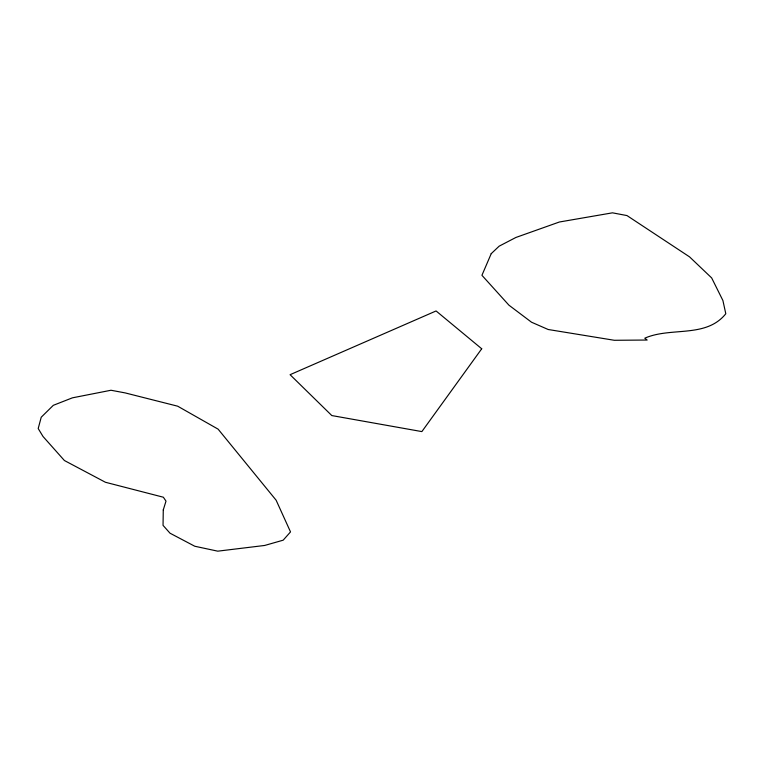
<?xml version="1.0" encoding="UTF-8"?>
<svg xmlns="http://www.w3.org/2000/svg" width="764" height="764" viewBox="0 0 764 764"><rect width="100%" height="100%" fill="white"/><g stroke="black" fill="none" stroke-linecap="round" stroke-linejoin="round"><path stroke-width="1.15" d="M163.276 509.903L163.038 525.346L170 533.186L194.772 546.241L217.769 551.169L264.669 545.458L283.167 540.186L290.521 531.916L276.129 500.21L218.122 429.158L177.678 406.19L125.153 392.906L111 390.251L72.427 397.834L53.318 405.321L41.227 417.22L38.2 428.537L42.994 436.454L64.405 460.52L105.432 482.265L163.362 497.221L165.998 501.127L163.276 509.903M491.214 253.667L481.931 275.307L508.939 305.18L531.524 322.217L548.189 329.504L614.332 340.286L647.156 340.037L644.778 338.185C670.973 326.658 705.926 338.481 725.8 313.756L722.906 300.519L711.656 277.915L689.548 256.866L626.977 215.572L612.47 212.831L559.372 222.009L515.91 237.461L499.15 246.17L491.214 253.667M481.721 348.776L421.862 431.593L331.805 415.559L290.081 374.694L436.082 310.958L481.721 348.776"/></g></svg>
